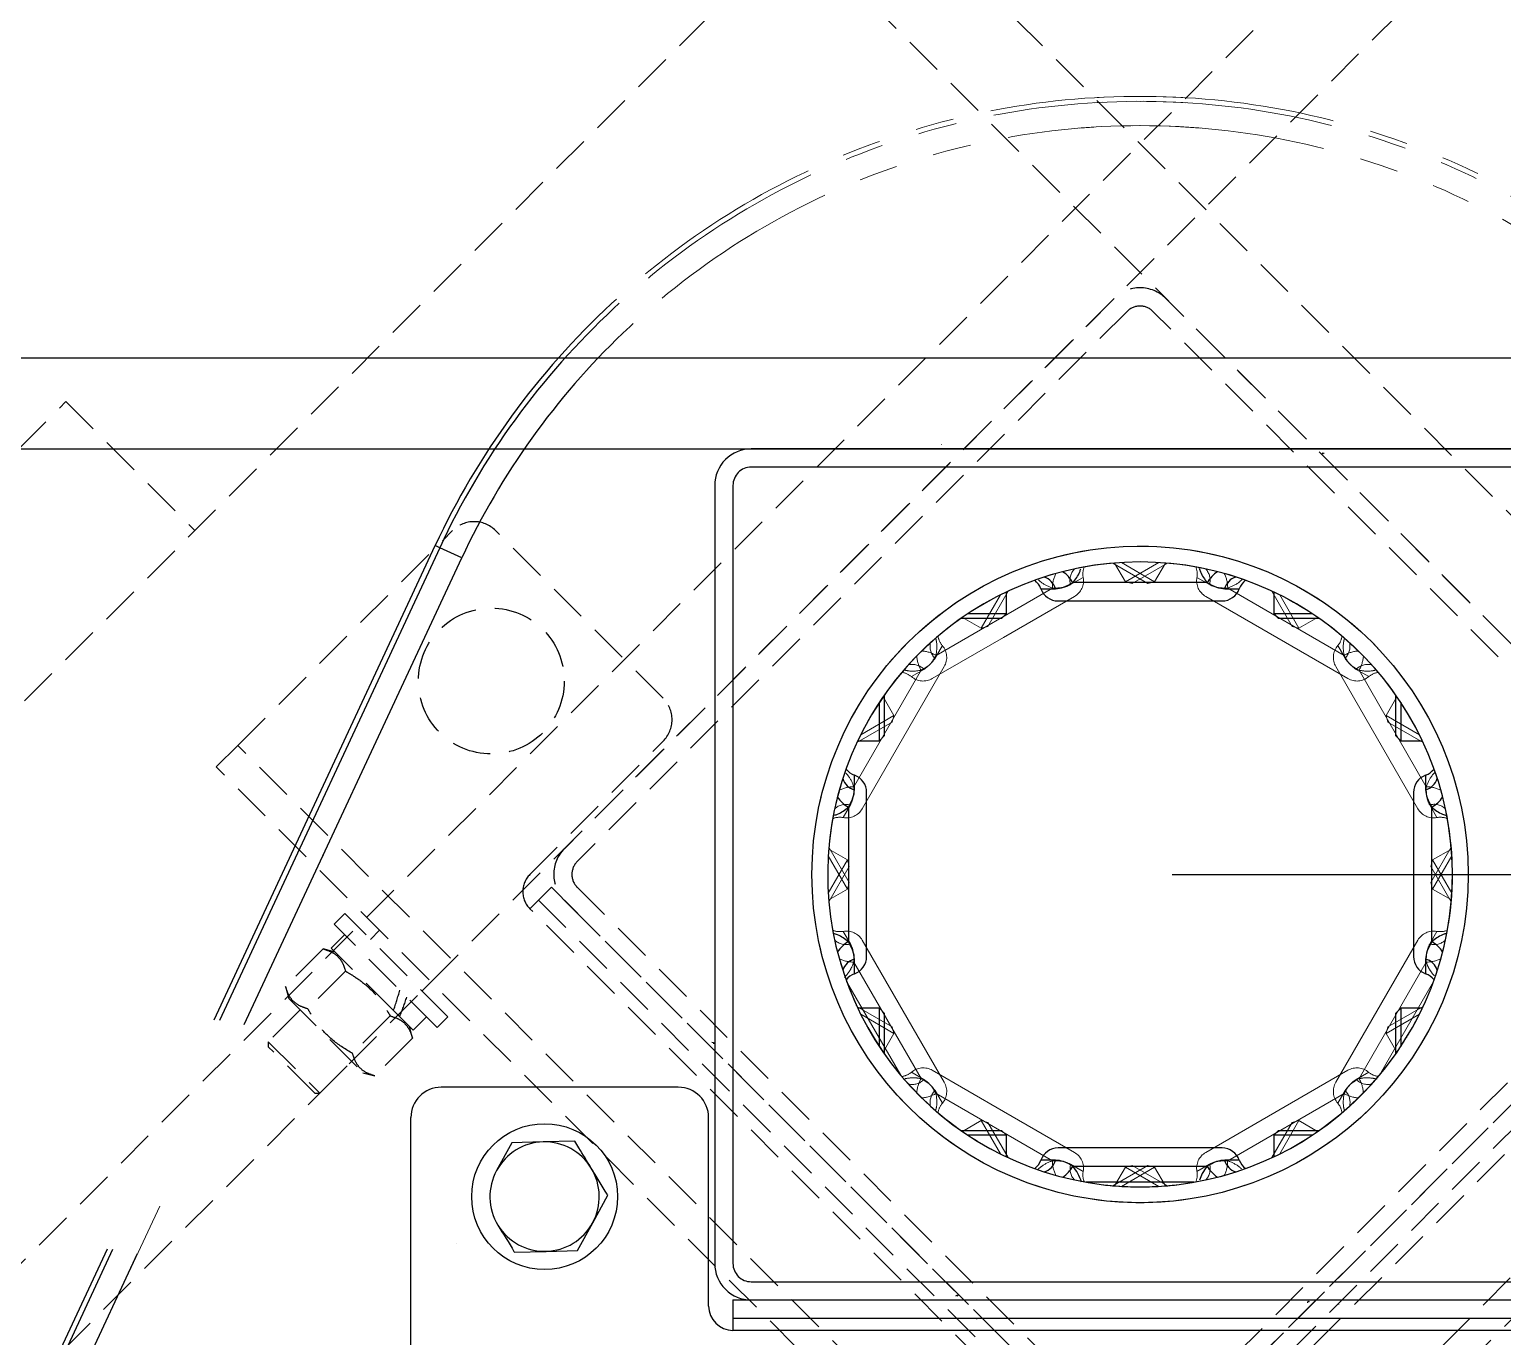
# Model space of a CAD drawing. Header units: millimetres. Extents: x -962 to 79815, y -55582 to 115780.
# Drawn here: x 14341 to 14894, y 80323 to 80813 of the extents above; entities that cross this region are included whole.
import ezdxf

# ---------------------------------------------------------------- set-up
doc = ezdxf.new("R2010")
doc.units = ezdxf.units.MM
doc.linetypes.add('HIDDEN', pattern=[9.525, 6.35, -3.175])
doc.linetypes.add('PHANTOM', pattern=[63.5, 31.75, -6.35, 6.35, -6.35, 6.35, -6.35])
doc.layers.add('01-Dimension', color=4, linetype='Continuous')
doc.layers.add('02-Rotation', color=6, linetype='HIDDEN')
doc.styles.add('GreenexSolar', font='gbeitc.shx', dxfattribs={"width": 0.8, "height": 576.977143})
doc.dimstyles.new('GreenexSolar', dxfattribs={"dimtxt": 3, "dimasz": 1, "dimexe": 0.18, "dimexo": 0.0625, "dimgap": 0.09, "dimtad": 1, "dimtih": 1, "dimtoh": 1, "dimdec": 0, "dimzin": 0, "dimdsep": 46, "dimtxsty": 'GreenexSolar', "dimblk": 'ARCHTICK', "dimcen": 0.09, "dimclrd": 4, "dimclre": 4, "dimclrt": 3, "dimadec": 0, "dimazin": 0, "dimtfac": 1, "dimtdec": 4, "dimtofl": 0, "dimtmove": 0, "dimatfit": 3, "dimfxl": 1, "dimtolj": 1, "dimtzin": 0, "dimarcsym": 0})

# ---------------------------------------------------------------- blocks, each defined once
blk = doc.blocks.new('*U167')
for p, q in [((-1800, 85), (1800, 85)), ((-1800, 70), (1800, 70)), ((-76, -35), (-115, -35)), ((-120, -90), (-120, -40)), ((-71, -71), (-71, -40)), ((-67, -70), (-67, -73)), ((-67, -70), (-62, -70)), ((-62, -70), (62, -70)), ((-30.32, -69.34), (-30.09, -69.21)), ((-30.09, -69.21), (-29.97, -69.35)), ((32.73, -70.75), (32.69, -70.71)), ((-67, -73), (67, -73)), ((-67, -73), (-67, -75)), ((67, -75), (-67, -75))]:
    blk.add_line(p, q)
for points in [[(-70, 64), (-70, -64, 0.414214), (-64, -70), (64, -70, 0.414214), (70, -64), (70, 64, 0.414214), (64, 70), (-64, 70, 0.414214)], [(-67, 64), (-67, -64, 0.414214), (-64, -67), (64, -67, 0.414214), (67, -64), (67, 64, 0.414214), (64, 67), (-64, 67, 0.414214)]]:
    blk.add_lwpolyline(points, format="xyb", close=True)
blk.add_circle((-98, -53), 12)
for centre, radius, start, end in [((-115, -40), 5, 90, 180), ((-76, -40), 5, 0, 90), ((-67, -71), 4, 180, 270)]:
    blk.add_arc(centre, radius, start, end)
blk = doc.blocks.new('*U168')
for p, q in [((-1766.35, -1554.22), (1554.22, 1766.35)), ((-1332.9, -1212.69), (1212.69, 1332.9)), ((-1322.29, -1223.29), (1223.29, 1322.29)), ((-1787.57, -1533.01), (-176.78, 77.78)), ((-176.78, 77.78), (-155.56, 56.57)), ((148.49, 21.21), (-21.21, -148.49)), ((152.03, 17.68), (-17.68, -152.03)), ((4.24, -98.99), (98.99, -4.24)), ((5.66, -93.34), (93.34, -5.66)), ((100.41, -5.66), (5.66, -100.41)), ((27.59, -70.47), (27.66, -70.22)), ((27.66, -70.22), (27.84, -70.23))]:
    blk.add_line(p, q)
for points in [[(-94.75, -4.24), (-4.24, -94.75, 0.414214), (4.24, -94.75), (94.75, -4.24, 0.414214), (94.75, 4.24), (4.24, 94.75, 0.414214), (-4.24, 94.75), (-94.75, 4.24, 0.414214)], [(-92.63, -2.12), (-2.12, -92.63, 0.414214), (2.12, -92.63), (92.63, -2.12, 0.414214), (92.63, 2.12), (2.12, 92.63, 0.414214), (-2.12, 92.63), (-92.63, 2.12, 0.414214)]]:
    blk.add_lwpolyline(points, format="xyb", close=True)
blk = doc.blocks.new('*U169')
for p, q in [((-1212.69, 1332.9), (1332.9, -1212.69)), ((-1223.29, 1322.29), (1322.29, -1223.29)), ((-148.49, 21.21), (-113.14, 56.57)), ((-78.49, 28.99), (-106.07, 56.57)), ((-100.41, 0), (-78.49, 21.92)), ((-152.03, 17.68), (-148.49, 21.21)), ((21.21, -148.49), (-148.49, 21.21)), ((17.68, -152.03), (-152.03, 17.68)), ((-96.87, -2.12), (-98.99, -4.24)), ((-96.87, -2.12), (-93.34, -5.66)), ((-98.99, -4.24), (-100.41, -5.66)), ((-98.99, -4.24), (-4.24, -98.99)), ((-130.89, -6.43), (-132.65, -8.2)), ((-113.91, -23.41), (-130.89, -6.43)), ((-5.66, -100.41), (-100.41, -5.66)), ((-93.34, -5.66), (-5.66, -93.34)), ((-115.68, -25.17), (-132.65, -8.2)), ((-125.16, -9.19), (-126.64, -10.68)), ((-130.92, -9.93), (-133.11, -12.13)), ((-134.43, -12.25), (-140.62, -18.45)), ((-132.46, -12.78), (-134.43, -12.25)), ((-122.86, -22.38), (-133.11, -12.13)), ((-130.76, -15.93), (-136.95, -22.12)), ((-140.62, -18.45), (-140.1, -20.42)), ((-118.16, -19.16), (-116.67, -17.68)), ((-140.1, -20.42), (-127.9, -32.62)), ((-138.24, -22.27), (-143.47, -27.51)), ((-123.41, -23.28), (-129.6, -29.47)), ((-122.86, -22.38), (-122.19, -23.05)), ((-121.84, -23.4), (-122.19, -23.05)), ((-119.61, -25.63), (-121.84, -23.4)), ((-119.61, -25.63), (-117.42, -23.44)), ((-115.68, -25.17), (-113.91, -23.41)), ((-119.73, -26.95), (-120.26, -24.98)), ((-143.47, -27.51), (-143.47, -28.35)), ((-143.47, -27.51), (-134.99, -35.99)), ((-135.84, -35.99), (-143.47, -28.35)), ((-119.73, -26.95), (-125.93, -33.14)), ((-70.47, -27.59), (-70.22, -27.66)), ((-70.22, -27.66), (-70.23, -27.84)), ((-134.99, -35.99), (-129.75, -30.76)), ((-127.9, -32.62), (-125.93, -33.14)), ((-135.84, -35.99), (-134.99, -35.99)), ((-26.88, -73.17), (-26.88, -73.11))]:
    blk.add_line(p, q)
for points in [[(-4.24, 94.75), (-94.75, 4.24, 0.414214), (-94.75, -4.24), (-4.24, -94.75, 0.414214), (4.24, -94.75), (94.75, -4.24, 0.414214), (94.75, 4.24), (4.24, 94.75, 0.414214)], [(-2.12, 92.63), (-92.63, 2.12, 0.414214), (-92.63, -2.12), (-2.12, -92.63, 0.414214), (2.12, -92.63), (92.63, -2.12, 0.414214), (92.63, 2.12), (2.12, 92.63, 0.414214)]]:
    blk.add_lwpolyline(points, format="xyb", close=True)
blk.add_circle((-106.77, 31.82), 12)
for centre, radius, start, end in [((-109.6, 53.03), 5, 45, 135), ((-82.02, 25.46), 5, 315, 45), ((-97.58, -2.83), 4, 135, 225)]:
    blk.add_arc(centre, radius, start, end)
for centre, start_param, end_param in [((-126.36, -18.88), 4.587219, 4.775746), ((-124.17, -16.69), 4.398692, 4.587219)]:
    blk.add_ellipse(centre, major_axis=(5.44, 17.77), ratio=0.236703, start_param=start_param, end_param=end_param)
for points, knots in [([(-134.43, -12.25), (-133.95, -12.41), (-132.97, -12.72), (-131.89, -13.55), (-131.16, -14.65), (-130.89, -15.5), (-130.76, -15.93)], [0, 0, 0, 0, 0.264605, 0.534949, 0.765344, 1, 1, 1, 1]), ([(-130.76, -15.93), (-130.36, -16.16), (-129.2, -16.82), (-127.38, -18.14), (-125.2, -20.31), (-124.07, -22.18), (-123.41, -23.28)], [0, 0, 0, 0, 0.131004, 0.38054, 0.636178, 1, 1, 1, 1]), ([(-136.95, -22.12), (-137.43, -21.97), (-138.41, -21.65), (-139.49, -20.82), (-140.22, -19.73), (-140.49, -18.88), (-140.62, -18.45)], [0, 0, 0, 0, 0.264605, 0.534949, 0.765344, 1, 1, 1, 1]), ([(-129.6, -29.47), (-130.7, -28.8), (-132.55, -27.69), (-134.72, -25.51), (-136.05, -23.7), (-136.72, -22.52), (-136.95, -22.12)], [0, 0, 0, 0, 0.363821, 0.613049, 0.868997, 1, 1, 1, 1]), ([(-123.41, -23.28), (-122.92, -23.43), (-121.95, -23.74), (-120.87, -24.58), (-120.14, -25.67), (-119.87, -26.52), (-119.73, -26.95)], [0, 0, 0, 0, 0.264605, 0.534949, 0.765344, 1, 1, 1, 1]), ([(-125.93, -33.14), (-126.41, -32.99), (-127.39, -32.68), (-128.46, -31.84), (-129.2, -30.75), (-129.47, -29.9), (-129.6, -29.47)], [0, 0, 0, 0, 0.264605, 0.534949, 0.765344, 1, 1, 1, 1])]:
    blk.add_open_spline(points, degree=3, knots=knots)
blk = doc.blocks.new('*U170')
at = {"color": 8, "linetype": 'PHANTOM', "lineweight": 18}
for p, q in [((-32.73, 70.75), (-32.69, 70.71)), ((30.09, 69.21), (29.97, 69.35)), ((30.09, 69.21), (30.32, 69.34)), ((-11.44, 47.67), (-9.36, 48.87)), ((9.36, 48.87), (11.44, 47.67)), ((-33.74, 35.56), (-32.54, 37.64)), ((32.54, 37.64), (33.74, 35.56)), ((-37.64, 32.54), (-35.56, 33.74)), ((35.56, 33.74), (37.64, 32.54)), ((-48.87, 9.36), (-47.67, 11.44)), ((47.67, 11.44), (48.87, 9.36)), ((-136.62, -1.51), (-134.41, 3.23)), ((-140.45, -0.26), (-142.29, -4.21)), ((-47.67, -11.44), (-48.87, -9.36)), ((48.87, -9.36), (47.67, -11.44)), ((-39.39, -33.02), (-48.29, -17.6)), ((48.29, -17.6), (39.39, -33.02)), ((-35.56, -33.74), (-37.64, -32.54)), ((37.64, -32.54), (35.56, -33.74)), ((-32.54, -37.64), (-33.74, -35.56)), ((33.74, -35.56), (32.54, -37.64)), ((-9.36, -48.87), (-11.44, -47.67)), ((11.44, -47.67), (9.36, -48.87)), ((-172.78, -79.06), (-161.35, -54.56)), ((-30.32, -69.34), (-30.09, -69.21)), ((-30.09, -69.21), (-29.97, -69.35))]:
    blk.add_line(p, q, dxfattribs=at)
at = {"color": 7, "linetype": 'Continuous', "lineweight": 25}
for p, q in [((-152.38, -23.9), (-116.01, 54.1)), ((-115.26, 53.75), (-116.01, 54.1)), ((-111.64, 52.06), (-115.26, 53.75)), ((-22, 42.9), (-22, 46.46)), ((11.06, 48), (-11.06, 48)), ((22, 46.46), (22, 42.9)), ((-13.5, 45), (13.5, 45)), ((-22.8, 42.1), (-29.49, 42.1)), ((-28.32, 42.9), (-22, 42.9)), ((-22.8, 42.1), (-22, 42.9)), ((22, 42.9), (22.8, 42.1)), ((22, 42.9), (28.32, 42.9)), ((29.49, 42.1), (22.8, 42.1)), ((-42.1, 29.49), (-42.1, 22.8)), ((42.1, 22.8), (42.1, 29.49)), ((-42.9, 22), (-42.9, 28.32)), ((42.9, 28.32), (42.9, 22)), ((-46.46, 22), (-42.9, 22)), ((-42.9, 22), (-42.1, 22.8)), ((42.1, 22.8), (42.9, 22)), ((42.9, 22), (46.46, 22)), ((-45, 0), (-45, 13.5)), ((45, 13.5), (45, -13.5)), ((-48, 11.06), (-48, -11.06)), ((48, -11.06), (48, 11.06)), ((-45, -13.5), (-45, 0)), ((-42.9, -22), (-46.46, -22)), ((-42.1, -22.8), (-42.9, -22)), ((-42.9, -28.32), (-42.9, -22)), ((-42.1, -22.8), (-42.1, -29.49)), ((42.9, -22), (42.1, -22.8)), ((42.1, -29.49), (42.1, -22.8)), ((46.46, -22), (42.9, -22)), ((42.9, -22), (42.9, -28.32)), ((-76, -35), (-115, -35)), ((-120, -90), (-120, -40)), ((-71, -71), (-71, -40)), ((-29.49, -42.1), (-22.8, -42.1)), ((-22, -42.9), (-28.32, -42.9)), ((-22, -42.9), (-22.8, -42.1)), ((-22, -46.46), (-22, -42.9)), ((22.8, -42.1), (22, -42.9)), ((22, -42.9), (22, -46.46)), ((28.32, -42.9), (22, -42.9)), ((22.8, -42.1), (29.49, -42.1)), ((-103.42, -44.13), (-105.91, -48.7)), ((-98.23, -44), (-103.42, -44.13)), ((-93.03, -43.87), (-98.23, -44)), ((13.5, -45), (-13.5, -45)), ((-11.06, -48), (11.06, -48)), ((-90.09, -57.3), (-87.61, -52.74)), ((-92.58, -61.87), (-90.09, -57.3)), ((-187.51, -99.23), (-169.94, -61.57)), ((-102.97, -62.13), (-97.77, -62)), ((-97.77, -62), (-92.58, -61.87)), ((-67, -70), (-67, -73)), ((-67, -70), (-62, -70)), ((-62, -70), (62, -70)), ((-67, -73), (67, -73)), ((-67, -73), (-67, -75)), ((67, -75), (-67, -75))]:
    blk.add_line(p, q, dxfattribs=at)
at = {"color": 8, "linetype": 'Continuous', "lineweight": 25}
for p, q in [((-115.26, 53.75), (-151.53, -24.03)), ((-147.43, -24.7), (-111.64, 52.06)), ((-16.33, 47), (-13.93, 47)), ((13.93, 47), (16.33, 47)), ((-47, 13.93), (-47, 16.33)), ((47, 16.33), (47, 13.93)), ((-47, -16.33), (-47, -13.93)), ((47, -13.93), (47, -16.33)), ((-13.93, -47), (-16.33, -47)), ((16.33, -47), (13.93, -47)), ((8.9, -50.63), (-8.9, -50.63)), ((-169.1, -61.7), (-185.88, -97.68)), ((-182.25, -99.37), (-165, -62.37))]:
    blk.add_line(p, q, dxfattribs=at)
at = {"color": 7, "linetype": 'PHANTOM', "lineweight": 18}
for p, q in [((1.3, 47.86), (-4.49, 51.21)), ((-4.18, 51.23), (-2.4, 48.15)), ((-3.07, 51.31), (2.4, 48.15)), ((-2.4, 48.15), (3.07, 51.31)), ((4.49, 51.21), (-1.3, 47.86)), ((2.4, 48.15), (4.18, 51.23)), ((-14.42, 47.1), (-33.58, 36.04)), ((-21.71, 46.59), (-25.06, 40.8)), ((-2.4, 48.15), (-1.3, 47.86)), ((1.3, 47.86), (2.4, 48.15)), ((33.58, 36.04), (14.42, 47.1)), ((25.06, 40.8), (21.71, 46.59)), ((-26.15, 40.5), (-22.99, 45.97)), ((-22.5, 38.97), (-10.81, 45.72)), ((10.81, 45.72), (34.19, 32.22)), ((22.99, 45.97), (26.15, 40.5)), ((-29.23, 42.28), (-26.15, 40.5)), ((26.15, 40.5), (29.23, 42.28)), ((-34.19, 32.22), (-22.5, 38.97)), ((-26.15, 40.5), (-25.06, 40.8)), ((25.06, 40.8), (26.15, 40.5)), ((-45.72, 10.81), (-32.22, 34.19)), ((32.22, 34.19), (45.72, 10.81)), ((-36.04, 33.58), (-47.1, 14.42)), ((47.1, 14.42), (36.04, 33.58)), ((-40.5, 26.15), (-42.28, 29.23)), ((42.28, 29.23), (40.5, 26.15)), ((-40.8, 25.06), (-46.59, 21.71)), ((-45.97, 22.99), (-40.5, 26.15)), ((-40.8, 25.06), (-40.5, 26.15)), ((40.5, 26.15), (40.8, 25.06)), ((40.5, 26.15), (45.97, 22.99)), ((46.59, 21.71), (40.8, 25.06)), ((-48.15, -2.4), (-51.31, 3.07)), ((-48.15, 2.4), (-51.23, 4.18)), ((-51.21, 4.49), (-47.86, -1.3)), ((47.86, -1.3), (51.21, 4.49)), ((51.23, 4.18), (48.15, 2.4)), ((51.31, 3.07), (48.15, -2.4)), ((-51.31, -3.07), (-48.15, 2.4)), ((-47.86, 1.3), (-51.21, -4.49)), ((-47.86, 1.3), (-48.15, 2.4)), ((48.15, 2.4), (47.86, 1.3)), ((51.21, -4.49), (47.86, 1.3)), ((48.15, 2.4), (51.31, -3.07)), ((-142.79, -3.34), (-141.69, -0.97)), ((-51.23, -4.18), (-48.15, -2.4)), ((-48.15, -2.4), (-47.86, -1.3)), ((47.86, -1.3), (48.15, -2.4)), ((48.15, -2.4), (51.23, -4.18)), ((-32.22, -34.19), (-45.72, -10.81)), ((45.72, -10.81), (32.22, -34.19)), ((-47.1, -14.42), (-36.04, -33.58)), ((36.04, -33.58), (47.1, -14.42)), ((-46.59, -21.71), (-40.8, -25.06)), ((40.8, -25.06), (46.59, -21.71)), ((-40.5, -26.15), (-45.97, -22.99)), ((45.97, -22.99), (40.5, -26.15)), ((-42.28, -29.23), (-40.5, -26.15)), ((-40.5, -26.15), (-40.8, -25.06)), ((40.8, -25.06), (40.5, -26.15)), ((40.5, -26.15), (42.28, -29.23)), ((-22.5, -38.97), (-34.19, -32.22)), ((34.19, -32.22), (10.81, -45.72)), ((-33.58, -36.04), (-14.42, -47.1)), ((14.42, -47.1), (33.58, -36.04)), ((-26.15, -40.5), (-29.23, -42.28)), ((-25.06, -40.8), (-26.15, -40.5)), ((-22.99, -45.97), (-26.15, -40.5)), ((-25.06, -40.8), (-21.71, -46.59)), ((-10.81, -45.72), (-22.5, -38.97)), ((21.71, -46.59), (25.06, -40.8)), ((26.15, -40.5), (22.99, -45.97)), ((26.15, -40.5), (25.06, -40.8)), ((29.23, -42.28), (26.15, -40.5)), ((-4.49, -51.21), (1.3, -47.86)), ((-2.4, -48.15), (-4.18, -51.23)), ((2.4, -48.15), (-3.07, -51.31)), ((-1.3, -47.86), (-2.4, -48.15)), ((3.07, -51.31), (-2.4, -48.15)), ((-1.3, -47.86), (4.49, -51.21)), ((2.4, -48.15), (1.3, -47.86)), ((4.18, -51.23), (2.4, -48.15)), ((-112.47, -60.76), (-112.47, -60.78))]:
    blk.add_line(p, q, dxfattribs=at)
at = {"color": 7, "linetype": 'Continuous', "lineweight": 25}
for centre, radius in [((0, 0), 54), ((-98, -53), 12)]:
    blk.add_circle(centre, radius, dxfattribs=at)
at = {"color": 7, "linetype": 'PHANTOM', "lineweight": 18}
blk.add_circle((0, 0), 54, dxfattribs=at)
blk.add_circle((0, 0), 54, dxfattribs=at)
for centre, radius, start, end in [((0, 0), 128, 86.8471, 132.8091), ((0, 0), 128, 47.1909, 93.1529), ((0, 0), 51.4, 216.752, 203.248), ((0, 0), 51.4, 336.752, 323.248), ((-12.31, 48.32), 3, 300, 10.5288), ((-6.41, 49.42), 3, 157.2391, 190.5288), ((6.41, 49.42), 3, 349.4712, 22.7609), ((12.31, 48.32), 3, 169.4712, 240), ((-30.26, 39.59), 3, 187.2391, 220.5288), ((30.26, 39.59), 3, 319.4712, 352.7609), ((-34.82, 35.69), 3, 330, 40.5288), ((34.82, 35.69), 3, 139.4712, 210), ((-39.59, 30.26), 3, 49.4712, 82.7609), ((-35.69, 34.82), 3, 229.4712, 300), ((35.69, 34.82), 3, 240, 310.5288), ((39.59, 30.26), 3, 97.2391, 130.5288), ((-48.32, 12.31), 3, 259.4712, 330), ((48.32, 12.31), 3, 210, 280.5288), ((-49.42, 6.41), 3, 79.4712, 112.7609), ((49.42, 6.41), 3, 67.2391, 100.5288), ((-49.42, -6.41), 3, 247.2391, 280.5288), ((-48.32, -12.31), 3, 30, 100.5288), ((48.32, -12.31), 3, 79.4712, 150), ((49.42, -6.41), 3, 259.4712, 292.7609), ((-39.59, -30.26), 3, 277.2391, 310.5288), ((-35.69, -34.82), 3, 60, 130.5288), ((35.69, -34.82), 3, 49.4712, 120), ((39.59, -30.26), 3, 229.4712, 262.7609), ((-34.82, -35.69), 3, 319.4712, 30), ((34.82, -35.69), 3, 150, 220.5288), ((-30.26, -39.59), 3, 139.4712, 172.7609), ((30.26, -39.59), 3, 7.2391, 40.5288), ((-12.31, -48.32), 3, 349.4712, 60), ((12.31, -48.32), 3, 120, 190.5288), ((-6.41, -49.42), 3, 169.4712, 202.7609), ((6.41, -49.42), 3, 337.2391, 10.5288)]:
    blk.add_arc(centre, radius, start, end, dxfattribs=at)
at = {"color": 8, "linetype": 'PHANTOM', "lineweight": 18}
for centre, radius, start, end in [((0, 0), 127.18, 86.605, 132.9591), ((0, 0), 127.18, 47.0409, 93.395), ((0, 0), 123.18, 85.3697, 133.7201), ((0, 0), 123.18, 46.2799, 94.6303), ((-9.06, 47.12), 5.36, 153.7044, 180.2306), ((-8.83, 48.4), 2.71, 136.8089, 195.7466), ((8.77, 48.39), 2.76, 344.9164, 42.5281), ((9.09, 47.13), 5.33, 359.6879, 26.3772), ((-36.27, 31.44), 5.33, 59.6879, 86.3772), ((-31.85, 37.5), 2.71, 166.8089, 225.7466), ((36.28, 31.41), 5.36, 93.7044, 120.2306), ((31.79, 37.52), 2.76, 314.9164, 12.5281), ((-37.52, 31.79), 2.76, 44.9164, 102.5281), ((-31.41, 36.28), 5.36, 183.7044, 210.2306), ((37.5, 31.85), 2.71, 76.8089, 135.7466), ((31.44, 36.27), 5.33, 329.6879, 356.3772), ((-47.13, 9.09), 5.33, 89.6879, 116.3772), ((47.12, 9.06), 5.36, 63.7044, 90.2306), ((-48.39, 8.77), 2.76, 74.9164, 132.5281), ((48.4, 8.83), 2.71, 46.8089, 105.7466), ((-48.4, -8.83), 2.71, 226.8089, 285.7466), ((48.4, -8.83), 2.71, 254.2534, 313.1911), ((-47.12, -9.06), 5.36, 243.7044, 270.2306), ((47.12, -9.06), 5.36, 269.7694, 296.2956), ((-37.5, -31.85), 2.71, 256.8089, 315.7466), ((-31.41, -36.28), 5.36, 149.7694, 176.2956), ((37.52, -31.79), 2.76, 224.9164, 282.5281), ((31.41, -36.28), 5.36, 3.7044, 30.2306), ((-36.28, -31.41), 5.36, 273.7044, 300.2306), ((-31.85, -37.5), 2.71, 134.2534, 193.1911), ((36.27, -31.44), 5.33, 239.6879, 266.3772), ((31.85, -37.5), 2.71, 346.8089, 45.7466), ((-9.09, -47.13), 5.33, 179.6879, 206.3772), ((-8.77, -48.39), 2.76, 164.9164, 222.5281), ((8.83, -48.4), 2.71, 316.8089, 15.7466), ((9.06, -47.12), 5.36, 333.7044, 0.2306)]:
    blk.add_arc(centre, radius, start, end, dxfattribs=at)
at = {"color": 7, "linetype": 'Continuous', "lineweight": 25}
for centre, radius, start, end in [((0, 0), 128, 132.8091, 155), ((0, 0), 51.4, 276.752, 263.248), ((-19.16, 46), 3, 19.4712, 52.7609), ((-13.5, 48), 3, 199.4712, 270), ((13.5, 48), 3, 270, 340.5288), ((19.16, 46), 3, 127.2391, 160.5288), ((-46, 19.16), 3, 217.2391, 250.5288), ((46, 19.16), 3, 289.4712, 322.7609), ((-48, 13.5), 3, 0, 70.5288), ((48, 13.5), 3, 109.4712, 180), ((-48, -13.5), 3, 289.4712, 0), ((48, -13.5), 3, 180, 250.5288), ((-46, -19.16), 3, 109.4712, 142.7609), ((46, -19.16), 3, 37.2391, 70.5288), ((-115, -40), 5, 90, 180), ((-76, -40), 5, 0, 90), ((-98, -53), 9, 91.4555, 151.4555), ((-98, -53), 9, 31.4555, 91.4555), ((-13.5, -48), 3, 90, 160.5288), ((13.5, -48), 3, 19.4712, 90), ((-98, -53), 9, 331.4555, 31.4555), ((-19.16, -46), 3, 307.2391, 340.5288), ((19.16, -46), 3, 199.4712, 232.7609), ((-98, -53), 9, 151.4555, 211.4555), ((-98, -53), 9, 211.4555, 271.4555), ((-98, -53), 9, 271.4555, 331.4555), ((-67, -71), 4, 180, 270)]:
    blk.add_arc(centre, radius, start, end, dxfattribs=at)
at = {"color": 8, "linetype": 'Continuous', "lineweight": 25}
for centre, radius, start, end in [((0, 0), 127.18, 132.9591, 155), ((0, 0), 123.18, 133.7201, 155), ((-16.6, 46.29), 2.76, 14.9164, 72.5281), ((-15.69, 45.36), 5.33, 29.6879, 56.3772), ((15.71, 45.34), 5.36, 123.7044, 150.2306), ((16.55, 46.33), 2.71, 106.8089, 165.7466), ((-46.33, 16.55), 2.71, 196.8089, 255.7466), ((46.29, 16.6), 2.76, 284.9164, 342.5281), ((-45.34, 15.71), 5.36, 213.7044, 240.2306), ((45.36, 15.69), 5.33, 299.6879, 326.3772), ((-45.36, -15.69), 5.33, 119.6879, 146.3772), ((45.34, -15.71), 5.36, 33.7044, 60.2306), ((-46.29, -16.6), 2.76, 104.9164, 162.5281), ((46.33, -16.55), 2.71, 16.8089, 75.7466), ((-16.55, -46.33), 2.71, 286.8089, 345.7466), ((-15.71, -45.34), 5.36, 303.7044, 330.2306), ((15.71, -45.34), 5.36, 209.7694, 236.2956), ((16.55, -46.33), 2.71, 194.2534, 253.1911)]:
    blk.add_arc(centre, radius, start, end, dxfattribs=at)
for points, knots in [([(-11.06, 48), (-10.63, 48.55), (-10.09, 49.23), (-9.81, 50.12), (-9.76, 50.29)], [0, 0, 0, 0, 0.807281, 1, 1, 1, 1]), ([(9.73, 50.38), (9.79, 50.18), (10.08, 49.25), (10.63, 48.55), (11.06, 48)], [0, 0, 0, 0, 0.2180544, 1, 1, 1, 1]), ([(-50.31, 9.75), (-50.13, 9.8), (-49.23, 10.09), (-48.55, 10.63), (-48, 11.06)], [0, 0, 0, 0, 0.1990282, 1, 1, 1, 1]), ([(48, 11.06), (48.55, 10.63), (49.27, 10.07), (50.22, 9.77), (50.45, 9.7)], [0, 0, 0, 0, 0.762214, 1, 1, 1, 1]), ([(-48, -11.06), (-48.55, -10.63), (-49.28, -10.06), (-50.23, -9.77), (-50.47, -9.7)], [0, 0, 0, 0, 0.7565419, 1, 1, 1, 1]), ([(50.3, -9.75), (50.13, -9.81), (49.23, -10.09), (48.55, -10.63), (48, -11.06)], [0, 0, 0, 0, 0.196782, 1, 1, 1, 1]), ([(11.06, -48), (10.76, -48.38), (10.23, -49.04), (9.91, -49.91), (9.76, -50.29)], [0, 0, 0, 0, 0.565448, 1, 1, 1, 1])]:
    blk.add_open_spline(points, degree=3, knots=knots, dxfattribs=at)
at = {"color": 8, "linetype": 'PHANTOM', "lineweight": 18}
for points, knots in [([(14.42, 47.1), (15.07, 47.36), (15.92, 47.7), (16.65, 48.38), (16.82, 48.54)], [0, 0, 0, 0, 0.762214, 1, 1, 1, 1]), ([(-16.71, 48.45), (-16.58, 48.32), (-15.88, 47.68), (-15.07, 47.36), (-14.42, 47.1)], [0, 0, 0, 0, 0.199028, 1, 1, 1, 1]), ([(-33.58, 36.04), (-33.48, 36.73), (-33.35, 37.64), (-33.58, 38.62), (-33.63, 38.86)], [0, 0, 0, 0, 0.7565419, 1, 1, 1, 1]), ([(33.6, 38.69), (33.56, 38.51), (33.35, 37.59), (33.48, 36.73), (33.58, 36.04)], [0, 0, 0, 0, 0.196782, 1, 1, 1, 1]), ([(-38.76, 33.61), (-38.56, 33.57), (-37.61, 33.35), (-36.73, 33.48), (-36.04, 33.58)], [0, 0, 0, 0, 0.218054, 1, 1, 1, 1]), ([(36.04, 33.58), (36.73, 33.48), (37.58, 33.35), (38.5, 33.55), (38.67, 33.59)], [0, 0, 0, 0, 0.807281, 1, 1, 1, 1]), ([(-47.1, 14.42), (-47.36, 15.07), (-47.68, 15.87), (-48.31, 16.56), (-48.43, 16.7)], [0, 0, 0, 0, 0.807281, 1, 1, 1, 1]), ([(48.49, 16.77), (48.35, 16.61), (47.69, 15.9), (47.36, 15.07), (47.1, 14.42)], [0, 0, 0, 0, 0.218054, 1, 1, 1, 1]), ([(47.1, -14.42), (47.27, -14.87), (47.58, -15.66), (48.18, -16.38), (48.43, -16.69)], [0, 0, 0, 0, 0.565448, 1, 1, 1, 1]), ([(-36.04, -33.58), (-36.51, -33.51), (-37.35, -33.38), (-38.27, -33.53), (-38.67, -33.6)], [0, 0, 0, 0, 0.565448, 1, 1, 1, 1]), ([(-33.6, -38.7), (-33.56, -38.51), (-33.35, -37.59), (-33.48, -36.73), (-33.58, -36.04)], [0, 0, 0, 0, 0.199028, 1, 1, 1, 1]), ([(33.58, -36.04), (33.48, -36.73), (33.35, -37.64), (33.57, -38.61), (33.63, -38.84)], [0, 0, 0, 0, 0.762214, 1, 1, 1, 1]), ([(-14.42, -47.1), (-15.07, -47.36), (-15.92, -47.71), (-16.66, -48.39), (-16.84, -48.55)], [0, 0, 0, 0, 0.756542, 1, 1, 1, 1]), ([(16.71, -48.44), (16.57, -48.32), (15.88, -47.68), (15.07, -47.36), (14.42, -47.1)], [0, 0, 0, 0, 0.196782, 1, 1, 1, 1])]:
    blk.add_open_spline(points, degree=3, knots=knots, dxfattribs=at)
at = {"color": 7, "linetype": 'PHANTOM', "lineweight": 18}
for points, knots in [([(-14.42, 47.1), (-13.82, 47.11), (-12.62, 47.12), (-11.83, 47.49), (-11.44, 47.67)], [0, 0, 0, 0, 0.499856, 1, 1, 1, 1]), ([(11.44, 47.67), (11.83, 47.49), (12.62, 47.12), (13.82, 47.11), (14.42, 47.1)], [0, 0, 0, 0, 0.500433, 1, 1, 1, 1]), ([(-36.04, 33.58), (-35.52, 33.88), (-34.49, 34.5), (-33.99, 35.21), (-33.74, 35.56)], [0, 0, 0, 0, 0.4998556, 1, 1, 1, 1]), ([(-35.56, 33.74), (-35.21, 33.99), (-34.5, 34.49), (-33.88, 35.52), (-33.58, 36.04)], [0, 0, 0, 0, 0.500433, 1, 1, 1, 1]), ([(33.58, 36.04), (33.88, 35.52), (34.5, 34.49), (35.21, 33.99), (35.56, 33.74)], [0, 0, 0, 0, 0.499856, 1, 1, 1, 1]), ([(33.74, 35.56), (33.99, 35.21), (34.49, 34.5), (35.52, 33.88), (36.04, 33.58)], [0, 0, 0, 0, 0.500433, 1, 1, 1, 1]), ([(-47.67, 11.44), (-47.49, 11.83), (-47.12, 12.62), (-47.11, 13.82), (-47.1, 14.42)], [0, 0, 0, 0, 0.500433, 1, 1, 1, 1]), ([(47.1, 14.42), (47.11, 13.82), (47.12, 12.62), (47.49, 11.83), (47.67, 11.44)], [0, 0, 0, 0, 0.499856, 1, 1, 1, 1]), ([(-47.1, -14.42), (-47.11, -13.82), (-47.12, -12.62), (-47.49, -11.83), (-47.67, -11.44)], [0, 0, 0, 0, 0.499856, 1, 1, 1, 1]), ([(47.67, -11.44), (47.49, -11.83), (47.12, -12.62), (47.11, -13.82), (47.1, -14.42)], [0, 0, 0, 0, 0.500433, 1, 1, 1, 1]), ([(-48.65, -16.98), (-48.31, -16.57), (-47.64, -15.76), (-47.28, -14.87), (-47.1, -14.42)], [0, 0, 0, 0, 0.500893, 1, 1, 1, 1]), ([(-47.23, -20.29), (-47.03, -20.74), (-46.55, -21.84), (-45.75, -23.45), (-44.92, -24.99), (-44.1, -26.41), (-43.18, -27.89), (-42.19, -29.39), (-41.48, -30.36), (-41.18, -30.76)], [0, 0, 0, 0, 0.122958, 0.296123, 0.445913, 0.554092, 0.703881, 0.877019, 1, 1, 1, 1]), ([(41.18, -30.76), (41.48, -30.36), (42.19, -29.39), (43.18, -27.89), (44.1, -26.41), (44.92, -24.99), (45.75, -23.45), (46.55, -21.84), (47.03, -20.74), (47.23, -20.29)], [0, 0, 0, 0, 0.122958, 0.296123, 0.445913, 0.554092, 0.703881, 0.877019, 1, 1, 1, 1]), ([(-33.74, -35.56), (-33.99, -35.21), (-34.49, -34.5), (-35.52, -33.88), (-36.04, -33.58)], [0, 0, 0, 0, 0.500433, 1, 1, 1, 1]), ([(-33.58, -36.04), (-33.88, -35.52), (-34.5, -34.49), (-35.21, -33.99), (-35.56, -33.74)], [0, 0, 0, 0, 0.499856, 1, 1, 1, 1]), ([(35.56, -33.74), (35.21, -33.99), (34.5, -34.49), (33.88, -35.52), (33.58, -36.04)], [0, 0, 0, 0, 0.500433, 1, 1, 1, 1]), ([(36.04, -33.58), (35.52, -33.88), (34.49, -34.5), (33.99, -35.21), (33.74, -35.56)], [0, 0, 0, 0, 0.499856, 1, 1, 1, 1]), ([(39.03, -33.65), (38.51, -33.56), (37.47, -33.37), (36.52, -33.51), (36.04, -33.58)], [0, 0, 0, 0, 0.500893, 1, 1, 1, 1]), ([(-11.44, -47.67), (-11.83, -47.49), (-12.62, -47.12), (-13.82, -47.11), (-14.42, -47.1)], [0, 0, 0, 0, 0.500433, 1, 1, 1, 1]), ([(14.42, -47.1), (13.82, -47.11), (12.62, -47.12), (11.83, -47.49), (11.44, -47.67)], [0, 0, 0, 0, 0.4998556, 1, 1, 1, 1])]:
    blk.add_open_spline(points, degree=3, knots=knots, dxfattribs=at)
at = {"color": 7, "linetype": 'Continuous', "lineweight": 25}
for points, knots in [([(-13.93, 47), (-13.49, 47.04), (-12.63, 47.12), (-11.58, 47.71), (-11.06, 48)], [0, 0, 0, 0, 0.500433, 1, 1, 1, 1]), ([(11.06, 48), (11.58, 47.71), (12.63, 47.12), (13.49, 47.04), (13.93, 47)], [0, 0, 0, 0, 0.499856, 1, 1, 1, 1]), ([(-48, 11.06), (-47.71, 11.58), (-47.12, 12.63), (-47.04, 13.49), (-47, 13.93)], [0, 0, 0, 0, 0.499856, 1, 1, 1, 1]), ([(47, 13.93), (47.04, 13.49), (47.12, 12.63), (47.71, 11.58), (48, 11.06)], [0, 0, 0, 0, 0.500433, 1, 1, 1, 1]), ([(-47, -13.93), (-47.04, -13.49), (-47.12, -12.63), (-47.71, -11.58), (-48, -11.06)], [0, 0, 0, 0, 0.500433, 1, 1, 1, 1]), ([(48, -11.06), (47.71, -11.58), (47.12, -12.63), (47.04, -13.49), (47, -13.93)], [0, 0, 0, 0, 0.499856, 1, 1, 1, 1]), ([(-90.32, -48.3), (-91, -47.19), (-91.91, -45.71), (-92.81, -44.24), (-93.03, -43.87)], [0, 0, 0, 0, 0.7469333, 1, 1, 1, 1]), ([(-87.61, -52.74), (-87.64, -52.7), (-88.53, -51.24), (-89.44, -49.75), (-90.32, -48.3)], [0, 0, 0, 0, 0.026995, 1, 1, 1, 1]), ([(-11.06, -48), (-11.58, -47.71), (-12.63, -47.12), (-13.49, -47.04), (-13.93, -47)], [0, 0, 0, 0, 0.499856, 1, 1, 1, 1]), ([(-9.62, -50.63), (-9.8, -50.13), (-10.17, -49.13), (-10.76, -48.38), (-11.06, -48)], [0, 0, 0, 0, 0.500893, 1, 1, 1, 1]), ([(13.93, -47), (13.49, -47.04), (12.63, -47.12), (11.58, -47.71), (11.06, -48)], [0, 0, 0, 0, 0.500433, 1, 1, 1, 1]), ([(-6.04, -51.05), (-5.55, -51.1), (-4.36, -51.23), (-2.56, -51.35), (-0.82, -51.4), (0.82, -51.4), (2.56, -51.35), (4.36, -51.23), (5.55, -51.1), (6.04, -51.05)], [0, 0, 0, 0, 0.122958, 0.296123, 0.445913, 0.554092, 0.703881, 0.877019, 1, 1, 1, 1]), ([(-105.68, -57.7), (-104.79, -59.14), (-103.88, -60.63), (-102.99, -62.09), (-102.97, -62.13)], [0, 0, 0, 0, 0.973005, 1, 1, 1, 1])]:
    blk.add_open_spline(points, degree=3, knots=knots, dxfattribs=at)
blk = doc.blocks.new('_ArchTick')
at = {"color": 0, "linetype": 'ByBlock', "const_width": 0.15}
blk.add_lwpolyline([(-0.5, -0.5), (0.5, 0.5)], dxfattribs=at)
blk = doc.blocks.new('*D392')
at = {"layer": '01-Dimension', "color": 4, "lineweight": -2, "transparency": 16777216}
for p, q in [((14763.03, 80496.07), (16058.45, 80496.07)), ((16043.29, 80496.07), (16043.29, 79602.93)), ((16043.29, 78441.85), (16043.29, 79334.99)), ((14763.03, 78441.85), (16058.45, 78441.85))]:
    blk.add_line(p, q, dxfattribs=at)
at = {"layer": 'Defpoints', "color": 0, "transparency": 16777216}
for p in [(14757.76, 80496.07), (16043.29, 80496.07), (14757.76, 78441.85)]:
    blk.add_point(p, dxfattribs=at)
at = {"layer": '01-Dimension', "color": 4, "lineweight": -2, "transparency": 16777216, "xscale": 84.25863755328854, "yscale": 84.25863755328854, "zscale": 84.25863755328854}
for p, rotation in [((16043.29, 80496.07), 90), ((16043.29, 78441.85), 270)]:
    blk.add_blockref('_ArchTick', p, dxfattribs=dict(at, rotation=rotation))
at = {"layer": '01-Dimension', "color": 3, "transparency": 16777216, "insert": (16043.29, 79468.96), "char_height": 252.776, "attachment_point": 5, "style": 'GreenexSolar'}
blk.add_mtext('\\A1;2054', dxfattribs=at)
blk = doc.blocks.new('00-Greenex-侧视总图-Far', base_point=(14757.76, 80496.07))
for name in ['*U167', '*U170']:
    blk.add_blockref(name, (14757.76, 80496.07))
at = {"layer": '02-Rotation'}
for name in ['*U168', '*U169']:
    blk.add_blockref(name, (14757.76, 80496.07), dxfattribs=at)
at = {"layer": '01-Dimension'}
dim = blk.add_aligned_dim(p1=(14757.76, 78441.85), p2=(14757.76, 80496.07), distance=-1285.53, dimstyle='GreenexSolar', override={"dimscale": 84.258638}, dxfattribs=at)
dim.commit()
dim.dimension.update_dxf_attribs({"geometry": '*D392', "text_midpoint": (16043.29, 79468.96)})

msp = doc.modelspace()

# ---------------------------------------------------------------- block references
at = {"xscale": 2.282563780645988, "yscale": 2.282563780645988, "zscale": 2.282563780645988}
msp.add_blockref('00-Greenex-侧视总图-Far', (14757.76, 80496.07), dxfattribs=at)

doc.saveas('drawing.dxf')
